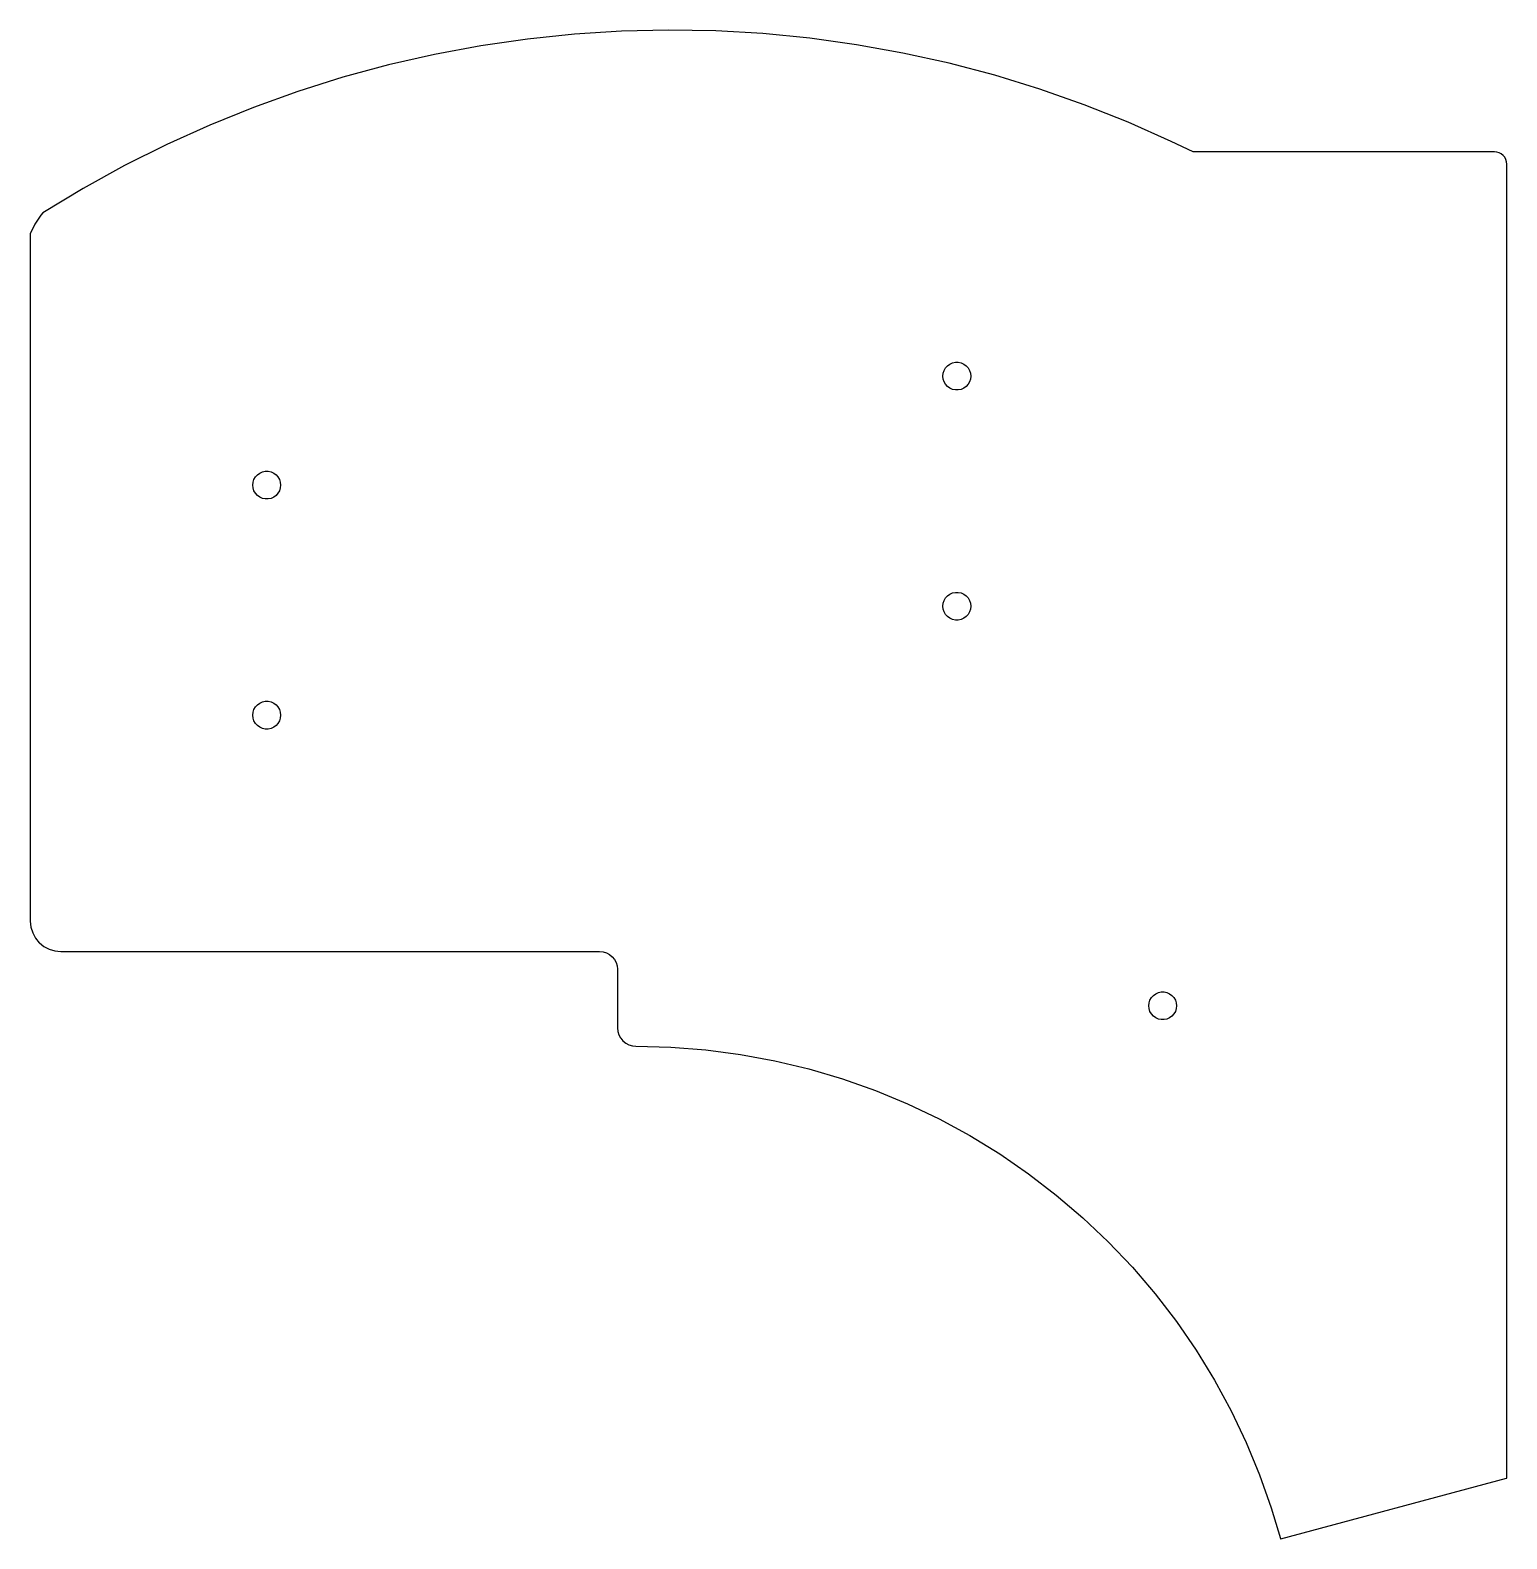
# Model space of a CAD drawing. Header units: metres. Extents: x 20 to 142, y -136 to -11.
import ezdxf

# ---------------------------------------------------------------- set-up
doc = ezdxf.new("R2010")
doc.units = ezdxf.units.M

msp = doc.modelspace()

# ---------------------------------------------------------------- linework, layer by layer
for p, q in [((68.7979, -11.0195), (64.9092, -11.2666)), ((72.6934, -10.9287), (68.7979, -11.0195)), ((76.5889, -10.9951), (72.6934, -10.9287)), ((80.4795, -11.2168), (76.5889, -10.9951)), ((57.1777, -12.2266), (53.3467, -12.9395)), ((61.0342, -11.6689), (57.1777, -12.2266)), ((64.9092, -11.2666), (61.0342, -11.6689)), ((84.3574, -11.5957), (80.4795, -11.2168)), ((88.2168, -12.1289), (84.3574, -11.5957)), ((92.0527, -12.8164), (88.2168, -12.1289)), ((53.3467, -12.9395), (49.5479, -13.8047)), ((95.8564, -13.6582), (92.0527, -12.8164)), ((99.625, -14.6514), (95.8564, -13.6582)), ((45.7861, -14.8213), (42.0684, -15.9883)), ((49.5479, -13.8047), (45.7861, -14.8213)), ((103.349, -15.7949), (99.625, -14.6514)), ((42.0684, -15.9883), (38.4014, -17.3037)), ((107.025, -17.0869), (103.349, -15.7949)), ((38.4014, -17.3037), (34.7891, -18.7656)), ((110.646, -18.5264), (107.025, -17.0869)), ((114.207, -20.1094), (110.646, -18.5264)), ((34.7891, -18.7656), (31.2393, -20.3711)), ((31.2393, -20.3711), (27.7559, -22.1172)), ((116.006, -20.9746), (114.207, -20.1094)), ((140.901, -20.9746), (116.006, -20.9746)), ((141.097, -20.9941), (140.901, -20.9746)), ((141.099, -20.9951), (141.097, -20.9941)), ((141.101, -20.9951), (141.099, -20.9951)), ((141.288, -21.0518), (141.101, -20.9951)), ((141.291, -21.0527), (141.288, -21.0518)), ((141.293, -21.0537), (141.291, -21.0527)), ((141.465, -21.1445), (141.293, -21.0537)), ((141.467, -21.1465), (141.465, -21.1445)), ((141.469, -21.1475), (141.467, -21.1465)), ((141.62, -21.2715), (141.469, -21.1475)), ((27.7559, -22.1172), (24.3457, -24.002)), ((141.622, -21.2725), (141.62, -21.2715)), ((141.624, -21.2744), (141.622, -21.2725)), ((141.748, -21.4248), (141.624, -21.2744)), ((141.75, -21.4268), (141.748, -21.4248)), ((141.751, -21.4287), (141.75, -21.4268)), ((141.844, -21.6006), (141.751, -21.4287)), ((141.845, -21.6025), (141.844, -21.6006)), ((141.846, -21.6055), (141.845, -21.6025)), ((141.903, -21.791), (141.846, -21.6055)), ((141.904, -21.7939), (141.903, -21.791)), ((141.904, -21.7959), (141.904, -21.7939)), ((141.925, -21.9902), (141.904, -21.7959)), ((141.925, -130.504), (141.925, -21.9902)), ((24.3457, -24.002), (21.0137, -26.0225)), ((21.0088, -26.0273), (20.8555, -26.2021)), ((21.0098, -26.0254), (21.0088, -26.0273)), ((21.0117, -26.0244), (21.0098, -26.0254)), ((21.0137, -26.0225), (21.0117, -26.0244)), ((20.3408, -26.9404), (19.9658, -27.75)), ((20.3438, -26.9365), (20.3408, -26.9404)), ((20.8535, -26.2051), (20.3438, -26.9365)), ((20.8555, -26.2021), (20.8535, -26.2051)), ((19.9658, -27.75), (19.9639, -27.7549)), ((19.9639, -27.7549), (19.9746, -84.501)), ((95.7305, -38.6454), (95.925, -38.5041)), ((95.925, -38.5041), (96.1446, -38.4063)), ((96.1446, -38.4063), (96.3798, -38.3563)), ((96.3798, -38.3563), (96.6202, -38.3563)), ((96.6202, -38.3563), (96.8554, -38.4063)), ((96.8554, -38.4063), (97.075, -38.5041)), ((97.075, -38.5041), (97.2695, -38.6454)), ((95.35, -39.5), (95.3751, -39.2609)), ((95.3751, -39.7391), (95.35, -39.5)), ((95.3751, -39.2609), (95.4494, -39.0322)), ((95.4494, -39.9677), (95.3751, -39.7391)), ((95.4494, -39.0322), (95.5696, -38.824)), ((95.5696, -38.824), (95.7305, -38.6454)), ((97.2695, -38.6454), (97.4304, -38.824)), ((97.4304, -38.824), (97.5506, -39.0322)), ((97.5506, -39.0322), (97.6249, -39.2609)), ((97.6249, -39.7391), (97.5506, -39.9677)), ((97.6249, -39.2609), (97.65, -39.5)), ((97.65, -39.5), (97.6249, -39.7391)), ((95.5696, -40.1759), (95.4494, -39.9677)), ((95.7305, -40.3546), (95.5696, -40.1759)), ((95.925, -40.4959), (95.7305, -40.3546)), ((96.1446, -40.5937), (95.925, -40.4959)), ((96.3798, -40.6437), (96.1446, -40.5937)), ((96.6202, -40.6437), (96.3798, -40.6437)), ((96.8554, -40.5937), (96.6202, -40.6437)), ((97.075, -40.4959), (96.8554, -40.5937)), ((97.2695, -40.3546), (97.075, -40.4959)), ((97.4304, -40.1759), (97.2695, -40.3546)), ((97.5506, -39.9677), (97.4304, -40.1759)), ((38.35, -48.5), (38.3751, -48.2609)), ((38.3751, -48.7391), (38.35, -48.5)), ((38.3751, -48.2609), (38.4494, -48.0322)), ((38.4494, -48.0322), (38.5696, -47.824)), ((38.5696, -47.824), (38.7305, -47.6454)), ((38.7305, -47.6454), (38.925, -47.5041)), ((38.925, -47.5041), (39.1446, -47.4063)), ((39.1446, -47.4063), (39.3798, -47.3563)), ((39.3798, -47.3563), (39.6202, -47.3563)), ((39.6202, -47.3563), (39.8554, -47.4063)), ((39.8554, -47.4063), (40.075, -47.5041)), ((40.075, -47.5041), (40.2695, -47.6454)), ((40.2695, -47.6454), (40.4304, -47.824)), ((40.4304, -47.824), (40.5506, -48.0322)), ((40.5506, -48.0322), (40.6249, -48.2609)), ((40.6249, -48.2609), (40.65, -48.5)), ((40.65, -48.5), (40.6249, -48.7391)), ((38.4494, -48.9677), (38.3751, -48.7391)), ((38.5696, -49.1759), (38.4494, -48.9677)), ((38.7305, -49.3546), (38.5696, -49.1759)), ((38.925, -49.4959), (38.7305, -49.3546)), ((39.1446, -49.5937), (38.925, -49.4959)), ((39.3798, -49.6437), (39.1446, -49.5937)), ((39.6202, -49.6437), (39.3798, -49.6437)), ((39.8554, -49.5937), (39.6202, -49.6437)), ((40.075, -49.4959), (39.8554, -49.5937)), ((40.2695, -49.3546), (40.075, -49.4959)), ((40.4304, -49.1759), (40.2695, -49.3546)), ((40.5506, -48.9677), (40.4304, -49.1759)), ((40.6249, -48.7391), (40.5506, -48.9677)), ((95.35, -58.5), (95.3751, -58.2609)), ((95.3751, -58.7391), (95.35, -58.5)), ((95.3751, -58.2609), (95.4494, -58.0322)), ((95.4494, -58.0322), (95.5696, -57.824)), ((95.5696, -57.824), (95.7305, -57.6454)), ((95.7305, -57.6454), (95.925, -57.5041)), ((95.925, -57.5041), (96.1446, -57.4063)), ((96.1446, -57.4063), (96.3798, -57.3563)), ((96.3798, -57.3563), (96.6202, -57.3563)), ((96.6202, -57.3563), (96.8554, -57.4063)), ((96.8554, -57.4063), (97.075, -57.5041)), ((97.075, -57.5041), (97.2695, -57.6454)), ((97.2695, -57.6454), (97.4304, -57.824)), ((97.4304, -57.824), (97.5506, -58.0322)), ((97.5506, -58.0322), (97.6249, -58.2609)), ((97.6249, -58.2609), (97.65, -58.5)), ((97.65, -58.5), (97.6249, -58.7391)), ((95.4494, -58.9677), (95.3751, -58.7391)), ((95.5696, -59.1759), (95.4494, -58.9677)), ((95.7305, -59.3546), (95.5696, -59.1759)), ((95.925, -59.4959), (95.7305, -59.3546)), ((96.1446, -59.5937), (95.925, -59.4959)), ((96.3798, -59.6437), (96.1446, -59.5937)), ((96.6202, -59.6437), (96.3798, -59.6437)), ((96.8554, -59.5937), (96.6202, -59.6437)), ((97.075, -59.4959), (96.8554, -59.5937)), ((97.2695, -59.3546), (97.075, -59.4959)), ((97.4304, -59.1759), (97.2695, -59.3546)), ((97.5506, -58.9677), (97.4304, -59.1759)), ((97.6249, -58.7391), (97.5506, -58.9677)), ((38.35, -67.5), (38.3751, -67.2609)), ((38.3751, -67.2609), (38.4494, -67.0322)), ((38.4494, -67.0322), (38.5696, -66.824)), ((38.5696, -66.824), (38.7305, -66.6454)), ((38.7305, -66.6454), (38.925, -66.5041)), ((38.925, -66.5041), (39.1446, -66.4063)), ((39.1446, -66.4063), (39.3798, -66.3563)), ((39.3798, -66.3563), (39.6202, -66.3563)), ((39.6202, -66.3563), (39.8554, -66.4063)), ((39.8554, -66.4063), (40.075, -66.5041)), ((40.075, -66.5041), (40.2695, -66.6454)), ((40.2695, -66.6454), (40.4304, -66.824)), ((40.4304, -66.824), (40.5506, -67.0322)), ((40.5506, -67.0322), (40.6249, -67.2609)), ((40.6249, -67.2609), (40.65, -67.5)), ((38.3751, -67.7391), (38.35, -67.5)), ((38.4494, -67.9677), (38.3751, -67.7391)), ((38.5696, -68.1759), (38.4494, -67.9677)), ((38.7305, -68.3546), (38.5696, -68.1759)), ((38.925, -68.4959), (38.7305, -68.3546)), ((39.1446, -68.5937), (38.925, -68.4959)), ((40.075, -68.4959), (39.8554, -68.5937)), ((40.2695, -68.3546), (40.075, -68.4959)), ((40.4304, -68.1759), (40.2695, -68.3546)), ((40.5506, -67.9677), (40.4304, -68.1759)), ((40.6249, -67.7391), (40.5506, -67.9677)), ((40.65, -67.5), (40.6249, -67.7391)), ((39.3798, -68.6437), (39.1446, -68.5937)), ((39.6202, -68.6437), (39.3798, -68.6437)), ((39.8554, -68.5937), (39.6202, -68.6437)), ((19.9746, -84.501), (19.9756, -84.5186)), ((19.9756, -84.5186), (19.9756, -84.5205)), ((19.9756, -84.5205), (20.0264, -85.0049)), ((20.0264, -85.0049), (20.0264, -85.0078)), ((20.0264, -85.0078), (20.0273, -85.0098)), ((20.0273, -85.0098), (20.1719, -85.4766)), ((20.1719, -85.4766), (20.1719, -85.4785)), ((20.1719, -85.4785), (20.1738, -85.4805)), ((20.1738, -85.4805), (20.4053, -85.9102)), ((20.4053, -85.9102), (20.4062, -85.9121)), ((20.4062, -85.9121), (20.4082, -85.9141)), ((20.4082, -85.9141), (20.7188, -86.29)), ((20.7188, -86.29), (20.7207, -86.291)), ((20.7207, -86.291), (20.7227, -86.293)), ((20.7227, -86.293), (21.1006, -86.6016)), ((21.1006, -86.6016), (21.1025, -86.6025)), ((21.1025, -86.6025), (21.1045, -86.6045)), ((21.1045, -86.6045), (21.5352, -86.833)), ((21.5352, -86.833), (21.5381, -86.834)), ((21.5381, -86.834), (21.54, -86.835)), ((21.54, -86.835), (22.0068, -86.9766)), ((22.0068, -86.9766), (22.0098, -86.9766)), ((22.0098, -86.9766), (22.0117, -86.9775)), ((22.0117, -86.9775), (22.499, -87.0254)), ((22.499, -87.0254), (66.999, -87.0254)), ((66.999, -87.0254), (67.2861, -87.0527)), ((67.2861, -87.0527), (67.5615, -87.1367)), ((67.5615, -87.1367), (67.8164, -87.2715)), ((67.8164, -87.2715), (68.0391, -87.4531)), ((68.0391, -87.4531), (68.2227, -87.6758)), ((68.2227, -87.6758), (68.3594, -87.9287)), ((68.3594, -87.9287), (68.4443, -88.2031)), ((68.4443, -88.2031), (68.4746, -88.4912)), ((68.4746, -88.4912), (68.4746, -93.3213)), ((112.449, -91.0322), (112.57, -90.824)), ((112.57, -90.824), (112.73, -90.6454)), ((112.73, -90.6454), (112.925, -90.5041)), ((112.925, -90.5041), (113.145, -90.4063)), ((113.145, -90.4063), (113.38, -90.3563)), ((113.38, -90.3563), (113.62, -90.3563)), ((113.62, -90.3563), (113.855, -90.4063)), ((113.855, -90.4063), (114.075, -90.5041)), ((114.075, -90.5041), (114.269, -90.6454)), ((114.269, -90.6454), (114.43, -90.824)), ((114.43, -90.824), (114.551, -91.0322)), ((112.35, -91.5), (112.375, -91.2609)), ((112.375, -91.7391), (112.35, -91.5)), ((112.375, -91.2609), (112.449, -91.0322)), ((112.449, -91.9677), (112.375, -91.7391)), ((112.57, -92.1759), (112.449, -91.9677)), ((112.73, -92.3546), (112.57, -92.1759)), ((114.43, -92.1759), (114.269, -92.3546)), ((114.551, -91.9677), (114.43, -92.1759)), ((114.551, -91.0322), (114.625, -91.2609)), ((114.625, -91.7391), (114.551, -91.9677)), ((114.625, -91.2609), (114.65, -91.5)), ((114.65, -91.5), (114.625, -91.7391)), ((68.4746, -93.3213), (68.4756, -93.3242)), ((68.4756, -93.3242), (68.5059, -93.6152)), ((112.925, -92.4959), (112.73, -92.3546)), ((113.145, -92.5937), (112.925, -92.4959)), ((113.38, -92.6437), (113.145, -92.5937)), ((113.62, -92.6437), (113.38, -92.6437)), ((113.855, -92.5937), (113.62, -92.6437)), ((114.075, -92.4959), (113.855, -92.5937)), ((114.269, -92.3546), (114.075, -92.4959)), ((68.5059, -93.6152), (68.5059, -93.6172)), ((68.5059, -93.6172), (68.5068, -93.6201)), ((68.5068, -93.6201), (68.5938, -93.8994)), ((68.5938, -93.8994), (68.5938, -93.9023)), ((68.5938, -93.9023), (68.5947, -93.9043)), ((68.5947, -93.9043), (68.7344, -94.1621)), ((68.7344, -94.1621), (68.7354, -94.1641)), ((68.7354, -94.1641), (68.7373, -94.166)), ((68.7373, -94.166), (68.9238, -94.3916)), ((68.9238, -94.3916), (68.9258, -94.3926)), ((68.9258, -94.3926), (68.9268, -94.3945)), ((68.9268, -94.3945), (69.1543, -94.5801)), ((69.1543, -94.5801), (69.1562, -94.5811)), ((69.1562, -94.5811), (69.1582, -94.583)), ((69.1582, -94.583), (69.417, -94.7197)), ((69.417, -94.7197), (69.4209, -94.7217)), ((69.4209, -94.7217), (69.7012, -94.8066)), ((69.7012, -94.8066), (69.7031, -94.8066)), ((69.7031, -94.8066), (69.7061, -94.8076)), ((69.7061, -94.8076), (69.999, -94.8359)), ((69.999, -94.8359), (72.8867, -94.9121)), ((72.8867, -94.9121), (75.7666, -95.1387)), ((75.7666, -95.1387), (78.6299, -95.5156)), ((78.6299, -95.5156), (81.4688, -96.042)), ((81.4688, -96.042), (84.2773, -96.7158)), ((84.2773, -96.7158), (87.0469, -97.5361)), ((87.0469, -97.5361), (89.7686, -98.5)), ((89.7686, -98.5), (92.4375, -99.6055)), ((92.4375, -99.6055), (95.0439, -100.849)), ((95.0439, -100.849), (97.582, -102.227)), ((97.582, -102.227), (100.044, -103.736)), ((100.044, -103.736), (102.425, -105.371)), ((102.425, -105.371), (104.716, -107.13)), ((104.716, -107.13), (106.912, -109.005)), ((106.912, -109.005), (109.007, -110.993)), ((109.007, -110.993), (110.995, -113.088)), ((110.995, -113.088), (112.87, -115.284)), ((112.87, -115.284), (114.629, -117.575)), ((114.629, -117.575), (116.264, -119.956)), ((116.264, -119.956), (117.773, -122.418)), ((117.773, -122.418), (119.151, -124.956)), ((119.151, -124.956), (120.395, -127.563)), ((120.395, -127.563), (121.5, -130.231)), ((121.5, -130.231), (122.464, -132.953)), ((123.255, -135.524), (141.905, -130.525)), ((141.905, -130.525), (141.911, -130.523)), ((141.911, -130.523), (141.914, -130.521)), ((141.914, -130.521), (141.916, -130.519)), ((141.916, -130.519), (141.919, -130.517)), ((141.919, -130.517), (141.92, -130.515)), ((141.92, -130.515), (141.922, -130.513)), ((141.922, -130.513), (141.923, -130.51)), ((141.923, -130.51), (141.924, -130.508)), ((141.924, -130.506), (141.925, -130.504)), ((141.924, -130.508), (141.924, -130.506)), ((122.464, -132.953), (123.226, -135.507)), ((123.226, -135.507), (123.227, -135.511)), ((123.227, -135.511), (123.232, -135.517)), ((123.232, -135.517), (123.233, -135.519)), ((123.233, -135.519), (123.237, -135.522)), ((123.237, -135.522), (123.242, -135.524)), ((123.242, -135.524), (123.244, -135.524)), ((123.244, -135.524), (123.247, -135.525)), ((123.247, -135.525), (123.252, -135.525)), ((123.252, -135.525), (123.255, -135.524))]:
    msp.add_line(p, q)

doc.saveas('drawing.dxf')
